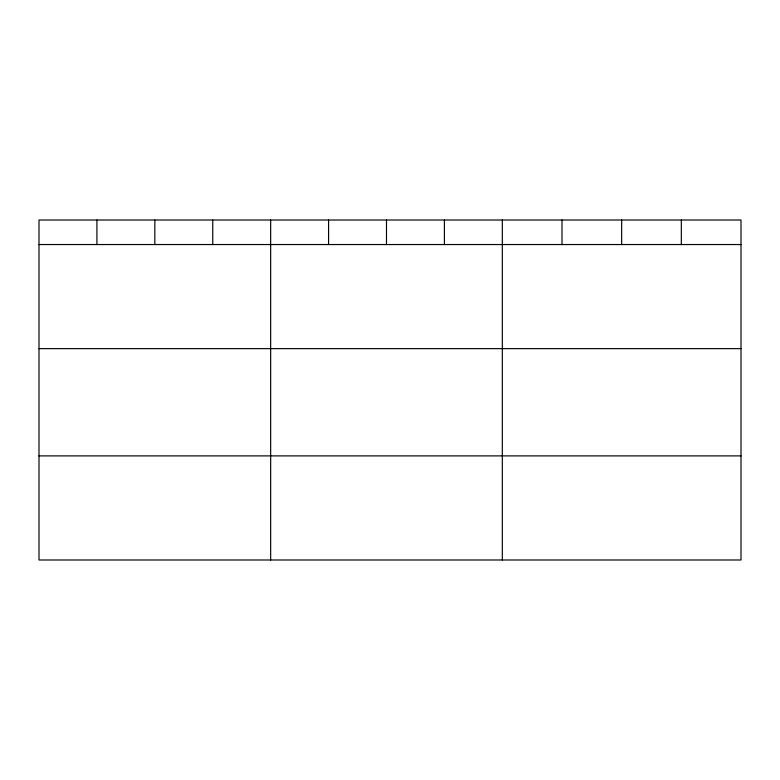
<?xml version="1.0" encoding="UTF-8"?>
<svg xmlns="http://www.w3.org/2000/svg" width="780" height="780" viewBox="0 0 780 780"><rect width="100%" height="100%" fill="white"/><g stroke="black" fill="none" stroke-linecap="round" stroke-linejoin="round"><path stroke-width="1.17" d="M741 348.64L741 220.009L39 220.009L39 559.991L741 559.991L741 348.64L39 348.64M39 244.54L741 244.54M39 455.89L741 455.89M681.33 220.009L681.33 244.54M621.66 220.009L621.66 244.54M561.99 220.009L561.99 244.54M502.32 220.009L502.32 559.991M444.405 220.009L444.405 244.54M386.49 220.009L386.49 244.54M328.575 220.009L328.575 244.54M270.66 220.009L270.66 559.991M212.745 220.009L212.745 244.54M154.83 220.009L154.83 244.54M96.915 220.009L96.915 244.54"/></g></svg>
